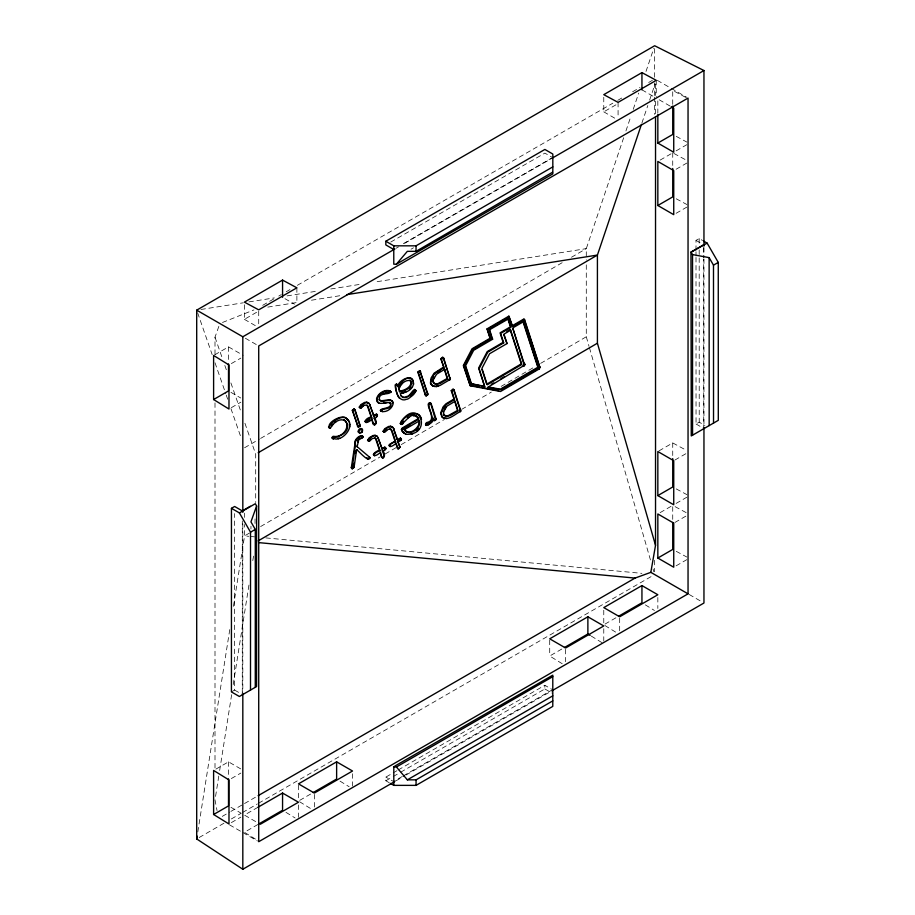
<?xml version="1.0" encoding="UTF-8"?>
<svg xmlns="http://www.w3.org/2000/svg" width="915" height="915" viewBox="0 0 915 915"><rect width="100%" height="100%" fill="white"/><g stroke="black" fill="none" stroke-linecap="round" stroke-linejoin="round"><path stroke-width="0.69" stroke-dasharray="4.58 3.43" d="M231.426 691.912L234.606 690.07L234.629 513.59M242.281 693.078L242.303 520.875M250.95 528.996L250.95 526.159M255.033 523.483L255.033 517.787M197.812 831.907L229.871 628.937M233.439 606.382L244.568 535.904L244.568 524.535M218.776 776.057L215.002 799.996L217.038 810.587M219.669 770.43L231.678 694.394M233.233 684.534L249.246 583.164M252.803 560.632L253.913 553.598M623.664 137.73L586.286 248.64L586.286 260.009M625.94 130.959L630.95 116.091M633.237 109.32L638.704 93.09M646.001 71.45L653.745 48.461M641.907 123.033L647.809 105.511M649.627 100.124L655.083 83.963M215.002 354.322L215.002 337.189L218.982 326.003M244.568 447.767L259.368 439.143M260.603 438.422L564.075 261.576M571.475 257.264L586.286 248.64L374.555 282.072M249.498 533.022L244.568 535.904L248.823 536.304M260.603 526.56L380.263 456.825M385.204 453.954L396.298 447.481M401.239 444.61L444.416 419.447M461.686 409.382L491.298 392.123M501.157 386.382L535.698 366.252M540.639 363.369L586.286 336.777L586.286 261.438M262.719 305.313L273.848 298.885M278.8 296.037L281.271 294.607M286.223 291.748L289.929 289.609M297.352 285.32L612.798 103.201M617.751 100.341L623.927 96.773M632.585 91.775L640.008 87.485M648.666 82.487L652.384 80.348M244.408 304.775L244.408 319.335L259.174 310.803M603.774 97.299L603.774 111.847L617.316 104.035M390.751 242.063L544.871 153.114L552.546 157.552M403.366 243.653L551.31 158.261M396.115 248.262L398.585 246.833M404.773 243.264L551.894 158.329M214.75 354.814L228.51 346.876L243.184 355.34M411.029 249.212L413.5 247.793M231.358 363.587L240.851 358.108M231.358 407.655L240.851 402.177M660.127 160.102L671.587 153.491M676.116 150.872L686.788 144.707M676.116 169.241L686.788 163.076M676.116 213.298L686.788 207.133M696.006 250.344L696.006 240.382L699.186 238.541L702.594 240.508M696.006 257.458L696.04 424L699.22 422.17L704.893 425.452M658.983 450.878L672.731 442.94L686.822 450.546M674.927 460.028L686.788 453.177M215.906 769.115L228.51 761.84L243.184 770.316M660.127 512.64L671.587 506.029M676.116 503.41L686.788 497.245M231.358 778.551L240.851 773.072M674.927 522.454L686.788 515.614M222.276 816.386L229.688 812.108M230.923 811.388L243.287 804.262M244.522 803.542L256.875 796.405M199.173 837.522L223.935 823.237M231.358 818.948L241.263 813.229M242.498 812.52L257.355 803.942M258.59 803.221L653.424 575.272M231.358 822.619L240.851 817.141M257.95 807.27L244.408 815.082L257.858 822.848M676.116 565.836L686.788 559.671M257.95 824.461L244.408 832.284L259.174 841.377M299.697 800.362L310.78 793.957M562.199 663.707L549.709 656.021L563.251 648.197M605.009 624.087L616.081 617.694M389.264 782.737L385.856 780.769L385.856 777.098L392.02 773.541M393.244 772.832L396.95 770.693M398.185 769.984L544.837 685.278L552.511 689.704M385.856 780.769L392.02 777.212M393.244 776.503L399.409 772.946M400.644 772.226L544.837 688.949L544.837 685.278M402.154 776.549L393.53 781.536L385.856 777.098M403.389 775.84L551.276 690.413M396.115 780.747L404.773 775.748M406.008 775.028L551.894 690.814M222.482 322.48L253.913 309.933M200.934 309.476L243.287 302.796M248.926 301.904L274.34 297.89M287.036 295.888L318.088 290.981M330.795 288.98L361.848 284.073M267.798 307.108L298.793 302.213M311.466 300.212L342.45 295.316M250.241 536.442L254.496 536.842M265.853 537.906L641.884 573.35M685.644 97.367L672.731 90.402L672.731 104.619M676.254 136.369L686.822 142.077M673.909 153.457L686.822 160.434M676.254 198.795L686.822 204.503M676.254 488.907L686.822 494.615M675.076 506.635L686.822 512.972M676.254 551.333L686.822 557.041M657.313 80.337L686.822 97.367M641.941 89.819L653.859 96.704M670.066 106.06L657.839 99.003L657.839 113.208M603.774 111.847L615.704 118.733M696.006 240.382L703.681 244.808M696.04 424L703.715 428.437L703.681 259.048M284.954 298.679L294.493 304.18M244.408 319.335L258.716 327.593M245.357 338.241L257.504 345.252M689.167 594.476L701.485 601.59M230.946 392.352L240.737 398.002M544.837 688.949L552.786 693.536M234.606 690.07L242.281 694.496M230.946 807.316L240.737 812.966M229.516 824.85L241.686 831.872M242.898 832.581L257.504 841.011M645.35 604.872L654.431 610.465M604.907 625.505L616.264 632.494M591.284 636.085L602.642 643.073M340.037 781.136L349.13 786.728M299.605 801.769L310.963 808.769M285.972 812.348L295.065 817.941M215.002 337.189L222.013 357.353M224.827 365.428L226.691 370.804M230.9 382.916L241.194 412.505M244.934 423.256L255.697 454.195L255.697 502.529M197.64 312.85L212.189 354.677M215.002 362.763L225.799 393.805M226.268 395.154L227.675 399.192M230.957 408.639L241.286 438.319M586.286 336.777L589.031 346.339M589.432 347.711L650.725 560.895M653.081 569.084L653.87 571.818M703.955 247.553L703.955 257.55M703.955 258.979L703.955 426.001M703.681 247.656L703.681 257.618M699.186 238.541L699.186 244.236M699.186 249.932L699.22 422.17M696.006 251.762L696.006 256.04M672.731 152.828L672.731 167.045M672.731 442.94L672.731 457.145M672.731 506.784L672.731 521.001M657.839 597.495L657.839 608.452M656.249 80.326L656.249 96.716M655.529 84.043L655.529 95.469M655.529 101.176L655.529 114.032M654.66 48.609L654.66 77.192M654.66 82.91L654.66 95.778M654.66 97.196L654.66 114.352M654.66 560.266L654.66 571.692M619.672 618.151L619.672 631.853M618.082 102.366L618.082 117.383M603.774 610.248L603.774 623.481M603.774 628.708L603.774 641.038M565.607 649.364L565.607 661.705M549.709 640.145L549.709 656.021M352.538 773.758L352.538 786.088M314.371 794.426L314.371 808.117M298.473 785.196L298.473 799.744M298.473 804.971L298.473 817.301M296.883 287.813L296.883 302.831M258.716 311.203L258.716 324.859M244.568 513.155L244.568 517.421M242.818 523.78L242.818 692.232M228.51 346.876L228.51 362.512M228.51 761.84L228.51 776.057M215.002 402.897L215.002 768.577"/><path stroke-width="1.37" d="M231.449 508.317L231.426 691.912L239.375 696.498L256.589 686.559L256.612 505.972L255.308 503.719L239.398 512.903L231.449 508.317L234.629 506.475L242.303 510.913L250.401 506.235M250.504 690.07L250.527 532.175L239.398 512.903M255.274 687.314L255.296 529.43L250.95 521.882L256.612 505.972M374.006 416.291L369.603 404.384L374.006 416.291C378.318 412.082 378.341 417.503 374.521 418.247C379.302 423.496 372.142 429.307 372.233 419.184C364.456 426.093 362.843 420.294 371.73 417.617L368.288 407.049L366.778 405.048L364.159 405.322L360.693 408.193L359.252 407.141L360.865 404.659L364.662 402.406L366.709 402.154L368.939 403.366L366.709 402.154M367.27 402.714C365.348 402.154 357.822 406.237 360.693 408.193M382.23 450.443C387.823 455.121 381.235 463.562 380.56 452.33C372.782 459.227 371.17 453.428 380.057 450.763L376.614 440.184L374.555 437.61L375.104 438.182L372.485 438.457L369.328 441.213L367.578 440.275L369.191 437.793L372.988 435.54L375.036 435.288L377.266 436.501L375.036 435.288M369.328 441.213C365.543 440.321 373.732 434.762 375.596 435.849M399.878 446.863L397.785 441.373L399.969 447.183L397.991 448.819L396.126 443.26C388.337 450.157 386.725 444.358 395.612 441.693L392.18 431.114L390.11 428.552L390.659 429.112L388.04 429.387L384.883 432.154L383.145 431.217L384.746 428.723L388.543 426.482L390.591 426.218L392.821 427.431L390.591 426.218M391.151 426.79C388.498 426.928 383.751 428.963 383.877 432.04M435.014 419.676C436.432 421.541 431.972 420.328 433.39 418.144C435.311 422.295 422.924 428.094 427.454 423.245C439.452 421.083 423.256 403.092 431.125 403.652L436.112 419.001L435.677 420.168L430.576 403.092C422.764 402.589 438.285 419.253 427.854 422.261C426.047 421.975 424.251 425.498 426.882 424.64M352.515 468.629L351.337 467.599L355.009 443.569C353.224 439.44 362.958 432.189 362.409 437.816C363.552 433.024 353.201 440.572 355.558 444.141L352.092 468.674L354.059 467.336L356.598 449.791L357.205 450.203L356.656 449.642C358.2 450.397 369.546 463.939 369.683 457.283L356.564 446.177L357.113 446.749L358.794 439.623L362.409 437.816M471.625 384.289L465.598 365.748L473.673 350.285L492.567 339.259L489.376 328.988L489.925 329.549L508.282 318.958L510.97 327.398L500.619 333.437L503.696 342.885L487.787 352.149L479.163 368.642L484.733 386.771L471.076 383.717L465.483 366.503M358.142 426.95L352.378 410.606L353.728 409.028L354.562 409.394L359.572 424.8C359.012 425.795 360.19 426.882 360.121 425.372L355.123 409.966L354.277 409.588L352.927 411.167L357.902 426.482L358.52 427.053L359.904 426.276M415.753 391.334C414.152 385.627 410.32 396.881 406.58 396.538C402.92 399.638 397.762 391.814 402.68 397.465C407.587 398.62 411.841 394.296 414.255 390.488C420.077 388.772 408.513 399.969 406.672 399.249C398.46 402.92 395.383 390.431 395.131 384.952C395.6 384.529 396.721 383.705 397.064 384.666M524.364 365.634L512.846 328.382L524.661 365.096L487.729 387.342L500.86 389.733L538.386 367.83L523.403 321.725L513.018 327.776L513.395 328.943M413.317 415.81L412.768 415.25L417.137 416.851C411.35 408.673 400.015 430.736 400.781 421.998C419.024 395.543 433.71 435.22 406.054 434.305C404.27 433.253 399.626 430.279 402.211 428.026L417.755 418.967L418.281 418.51L417.537 417.24L418.098 417.8L418.83 419.081L418.304 419.539L402.348 428.906L401.959 430.084L402.955 432.074M362.454 431.4C361.814 423.416 353.762 434.419 361.665 432.429C365.886 425.635 353.968 432.36 360.91 432.898M440.95 358.817L442.151 357.479L443.18 357.571L450.249 379.416L440.184 385.364L436.627 386.576L432.612 385.878L430.427 383.191L431.057 378.089L434.065 373.24L443.603 367.087L440.95 358.817L444.164 367.658L436.043 372.508L433.39 375.333L431.068 380.24L430.691 382.722L431.686 384.986L431.137 384.414M441.499 359.389L442.711 358.04L443.729 358.142L450.249 379.416M451.324 390.762L452.536 389.424L453.554 389.516L460.222 409.966L459.799 411.075L460.348 411.636L460.783 411.041L454.172 390.225L453.302 389.87L451.884 391.323L454.538 399.592L446.417 404.453L443.775 407.278L441.133 413.58L442.059 416.92L440.584 413.008L443.215 406.706L445.868 403.892L453.989 399.031L451.324 390.762L451.907 391.494M333.472 439.006L332.923 438.445C331.299 438.468 332.374 436.181 333.46 436.306C341.135 438.045 349.907 428.952 345.939 421.552C352.058 431.342 339.854 437.027 332.74 437.908C340.609 443.603 356.816 426.459 346.659 418.532C342.473 413.26 325.649 423.199 329.72 427.591C327.055 425.772 341.387 412.94 347.208 419.093L346.659 418.532M427.465 395.177L425.864 395.6L418.498 372.954L420.019 371.33L427.968 394.159L427.465 395.177L425.201 394.697L417.949 372.394L419.31 370.815L420.145 371.181L427.408 393.873M369.9 419.63C362.214 425.589 364.81 417.892 371.181 417.057L371.73 417.617M389.641 446.417L389.298 444.507L395.063 441.133L395.612 441.693M375.161 455.441C370.415 454.721 377.323 450.626 379.508 450.191L380.057 450.763M539.919 366.824C538.718 365.554 540.822 368.985 538.603 369.317L500.551 391.494L470.253 385.787L463.31 365.554L472.037 348.787L490.005 338.287L487.066 328.851L508.866 316.155L512.652 326.415L524.592 319.644L539.953 367.487M399.031 397.476L399.581 398.048C396.618 397.316 393.461 378.638 398.174 386.954C411.784 365.062 423.393 390.225 400.312 393.519L400.884 395.291M403.927 429.021C408.513 436.924 420.911 427.694 418.876 420.317L419.425 420.877C421.472 428.78 408.33 437.644 403.927 429.021L409.68 425.669M399.752 391.803L398.723 387.651L399.752 391.803C405.071 391.574 415.444 385.764 409.886 380.102L411.018 381.12M354.025 463.322L354.174 466.707M355.443 453.451L355.844 450.638M397.625 386.393C398.94 379.531 414.243 372.554 413.203 383.476L413.752 384.048M394.88 781.456L242.818 869.25L196.702 838.952L197.148 836.138M382.596 411.67L382.047 411.11C376.248 407.564 394.685 409.714 389.687 402.291L390.705 403.469C392.535 410.778 381.143 407.312 381.223 411.327C386.222 412.825 392.078 408.799 393.118 403.858C392.615 396.378 383.991 401.891 379.736 400.427L379.027 399.569L381.338 401.365L390.27 400.267L392.386 401.205M258.11 795.695L635.033 578.086L650.828 572.344L655.529 545.317L655.529 116.891M362.363 436.524L362.923 437.084M484.733 386.771L478.614 368.082L487.238 351.577L503.136 342.313L503.696 342.885M399.203 391.231C404.304 390.625 412.985 386.771 410.458 380.56M433.95 383.476L432.475 381.143L432.704 379.268L433.95 383.476L436.432 384.552L439.943 383.557L447.721 379.039L444.69 369.328L436.569 374.212L433.253 379.828M443.626 411.773L443.775 414.598L443.215 414.038L445.022 416.005L446.817 416.497L450.329 415.501L458.106 410.984L455.064 401.273L446.943 406.157L443.626 411.773L443.077 411.201M470.253 385.787L463.859 366.126L472.586 349.358L490.554 338.847L487.066 328.851M419.916 415.879C415.936 408.868 397.693 420.134 402.028 424.434M390.705 403.469L390.248 402.852C385.718 401.536 376.946 406.82 376.534 398.894C377.769 393.359 384.918 388.738 390.35 391.048C391.86 395.966 377.243 391.002 379.588 400.141M377.998 402.531C373.514 396.035 387.468 387.411 390.808 392.478M382.333 449.437L377.929 437.519L382.333 449.437C386.027 445.216 387.354 450.489 382.779 451.004M400.919 440.435L400.53 438.171L397.099 439.44L393.484 428.46L397.888 440.367L401.399 439.086L401.228 440.195L398.334 441.945M399.272 388.212C400.724 383.877 405.642 379.405 410.446 380.663M641.461 124.383L597.415 255.068L597.415 343.205L655.529 545.317M369.74 458.598L369.122 456.722L370.198 457.82M433.744 376.831L433.699 378.638M344.177 420.168L343.617 419.608L345.47 420.957C339.579 417.297 333.163 423.096 330.464 428.094M399.764 385.272L399.123 386.45L399.672 387.022M510.673 330.201L503.948 334.124L507.024 343.571L489.559 353.739L481.942 368.31L487.249 384.769L521.825 364.456L510.673 330.201L510.113 329.629L506.864 331.527M446.154 407.049L445.594 406.477L444.827 407.575L444.118 408.776L444.667 409.348M403.538 421.049L402.886 422.021L403.435 422.581M433.401 382.905L435.883 383.991L438.125 383.557L447.172 378.478L444.233 369.008L444.781 369.58M444.324 415.41L443.775 414.85L446.257 415.936L448.51 415.501L457.546 410.412L454.606 400.953L455.155 401.513M353.384 468.137L352.824 467.576L353.968 467.576M481.919 369.5L486.7 384.209L521.275 363.884L510.113 329.629M375.116 424.526L374.555 423.965L375.402 423.107L375.951 423.668M383.328 431.48L384.334 431.583L385.993 429.81L386.542 430.37M393.496 249.338L385.821 244.911L385.821 241.24L393.77 245.826L393.782 264.195L396.378 264.195L407.335 251.351L416.039 251.339L552.546 172.249M487.615 329.423L509.426 316.716M380.446 453.074L381.875 457.317L383.442 457.66M395.566 442.688L397.43 448.259L398.997 448.602M523.563 366.4L523.014 365.828L523.918 366.126M441.51 416.359C447.058 422.593 455.224 413.66 460.348 411.636M503.136 342.313L500.07 332.866L510.41 326.827L507.734 318.397M488.45 387.011L500.311 389.172L537.837 367.258L522.854 321.165M371.662 419.493L371.684 418.624L373.549 424.183L375.001 424.629M357.593 426.39L359.057 425.955M258.167 452.753L597.415 255.068L346.682 294.653M496.571 324.791L498.972 323.395M501.363 322L503.765 320.593M524.592 319.644L523.723 319.072L512.103 325.843L508.866 316.155M475.102 348.546L478.728 346.442M438.01 372.325L440.458 370.907M377.083 414.998L376.374 414.106L373.217 415.364M404.476 429.593L419.425 420.877M491.309 384.311L493.711 382.905M500.905 378.707L504.508 376.614M385.364 447.812L384.7 447.241L381.544 448.499M509.815 385.204L513.498 383.065M520.864 378.764L524.547 376.625M531.912 372.325L535.595 370.186M258.167 540.891L597.415 343.205M690.951 252.163L707.135 243.127L718.264 262.411L718.298 420.328L691.26 435.94L690.951 252.163L703.681 244.808M196.702 838.952L196.702 310.151L654.66 45.75L703.955 70.535L703.955 246.124M282.563 280.093L244.408 302.133L258.716 309.842L296.883 287.813L282.563 280.093L282.563 297.295M641.941 72.617L603.774 94.657L618.082 102.366L656.249 80.326L641.941 72.617L641.941 89.819M385.821 241.24L544.871 149.442L552.82 154.04L552.82 173.907L396.378 264.195M196.702 310.151L242.818 336.777L394.88 248.983M551.894 158.329L703.955 70.535M393.77 245.826L416.039 245.826L552.82 166.885M213.607 399.535L213.607 355.466L228.979 364.959L228.979 409.028L213.607 399.535L228.51 390.934L228.51 363.93M657.839 114.638L657.839 143.06L672.731 134.471L672.731 106.037M657.839 205.498L673.737 214.67L673.737 170.602L657.839 161.429L657.839 205.498L672.731 196.897L672.731 168.463M250.527 532.175L255.296 529.43M713.528 423.085L713.494 265.167L718.264 262.411M657.839 495.598L673.737 504.783L673.737 460.714L657.839 451.53L657.839 495.598L672.731 486.997L672.731 458.575M213.607 814.499L213.607 770.441L228.979 779.923L228.979 823.992L213.607 814.499L228.51 805.909L228.51 778.894M657.839 558.036L673.737 567.209L673.737 523.14L657.839 513.967L657.839 558.036L672.731 549.435L672.731 522.419M257.95 807.27L282.563 793.053L298.473 802.226L260.306 824.266M336.629 761.84L298.473 783.869L314.371 793.053L352.538 771.013L336.629 761.84L336.629 779.031L313.239 792.539M587.876 616.79L549.709 638.819L565.607 648.003L603.774 625.963L587.876 616.79L587.876 633.981L590.141 635.387M641.941 585.577L603.774 607.606L619.672 616.79L657.839 594.75L641.941 585.577L641.941 602.768L618.551 616.275M259.174 823.752L282.563 810.255L282.563 793.053M564.486 647.488L587.876 633.981M688.046 593.835L258.716 841.708L258.716 345.95L688.046 98.077L688.046 593.835L650.828 572.344M394.765 766.118L552.786 675.167L552.786 706.391L416.062 785.367L393.805 785.367L390.396 783.4M393.53 766.839L396.412 766.987L552.786 676.665M551.894 690.814L703.955 603.019L703.955 427.431M396.412 766.987L407.358 779.843L552.786 695.846M407.358 779.843L416.062 779.855L552.786 700.879M360.533 438.388L359.355 438.136L359.915 438.697M404.293 391.757L406.111 391.757M368.093 459.273L366.538 457.946L368.242 458.587M434.259 420.088L433.527 419.71L434.431 420.671M385.318 392.524L388.486 392.661M442.986 417.823L442.437 417.251L447 418.521M258.533 542.595L635.033 578.086M329.812 428.174L328.542 426.996M401.456 424.469L400.232 423.199M432.612 385.878L432.063 385.318L435.094 386.679M691.225 252.311L692.529 254.576L709.136 257.63L713.494 265.167M471.076 383.717L484.184 386.21M469.704 385.215L479.346 387.034M482.102 387.56L498.618 390.671M414.712 389.458L415.959 390.545M402.897 432.097L406.054 434.305M671.29 106.769L673.737 108.176L673.737 152.245L657.839 143.06M703.726 241.16L707.135 243.127M377.449 401.959L379.222 403.343M416.588 416.279L418.098 417.8M511.977 325.717L512.652 326.415M539.232 368.825L538.375 368.528L538.935 369.1M507.024 343.571L503.833 334.901M524.169 363.244L524.787 364.021M524.261 363.598L524.821 364.319M524.261 363.907L524.798 364.628M524.112 364.525L524.581 365.268M492.579 338.939L492.018 338.378L492.567 339.259M442.86 357.319L443.798 358.291M442.38 357.365L443.1 357.879M440.996 358.497L441.51 359.218M440.973 358.989L441.602 359.767M449.837 378.021L450.432 378.753M449.803 379.817L448.99 379.405L449.54 379.977M453.234 389.264L454.172 390.225M452.925 389.252L453.634 389.813M451.37 390.431L451.884 391.163M438.331 386.141L436.078 386.004L436.627 386.576M460.222 409.966L460.805 410.698M460.165 410.641L460.622 411.361M419.756 370.781L420.694 371.753M419.47 370.769L420.168 371.318M418.132 371.593L418.59 372.313M417.926 372.222L418.498 372.954M427.385 393.461L427.968 394.159M425.201 394.697L426.287 395.955M425.384 395.177L426.035 395.863M430.21 402.692L431.125 403.652M429.821 402.692L430.576 403.229M429.524 402.829L430.153 403.355M429.512 403.721L428.963 403.149L429.398 403.801M414.506 389.435L415.261 390.019M428.369 403.984L428.918 404.762M411.578 387.708L411.029 387.148L409.199 388.875L409.748 389.435M414.918 392.581L414.358 392.009L413.294 393.393L413.843 393.965M402.177 383.625L401.628 383.053L400.61 384.128L401.159 384.689M412.745 395.188L412.196 394.617L411.029 395.703L411.578 396.264M435.563 418.441L436.169 419.23M433.184 419.036L432.623 418.475L432.761 420.214M396.755 384.254L397.568 385.089M396.572 384.197L397.613 385.238M396.012 384.369L396.664 384.872M403.618 392.775L401.891 392.558L402.44 393.118M428.723 424.594L427.82 424.217L428.38 424.777M419.367 415.319L420.934 417.457M421.563 419.367L420.385 416.897M425.532 424.469L426.607 425.452M425.601 424.674L426.424 425.441M390.19 390.911L390.991 391.792M389.996 390.785L391.002 392.02M408.811 417.297L407.438 417.251L407.987 417.823M384.712 393.45L382.95 393.461L383.499 394.022M391.837 400.633L392.981 402.36M418.898 429.032L418.349 428.472L416.805 430.153L417.354 430.713M386.37 402.714L384.014 402.531L384.563 403.092M402.852 423.622L402.303 423.05L402.669 423.92M412.757 433.79L411.121 433.641L411.67 434.202M400.232 423.508L401.205 424.446M405.7 431.205L406.649 432.006M404.35 429.833L405.871 431.48M401.376 429.318L401.959 430.084M402.406 431.514L404.007 433.184M380.354 410.263L381.441 411.407M380.388 410.48L381.223 411.327M400.53 438.171L401.399 439.086M400.255 438.171L401.468 439.314M376.648 414.106L377.518 415.01M391.597 429.913L391.048 429.341L395.063 441.133M367.716 405.837L367.167 405.276L371.181 417.057M377.037 416.359L376.156 415.993L376.706 416.554M364.159 405.322L362.66 405.299L363.209 405.871M397.099 439.44L397.888 440.367M374.521 418.247L373.972 417.686L375.996 422.787M361.734 407.312L361.185 406.74L361.334 407.804M399.969 447.183L399.42 446.623L399.958 447.446M383.145 431.217L384.289 432.235M359.252 407.141L360.201 408.067M397.43 448.259L398.208 448.956M373.4 423.897L374.327 424.892M354.311 409.051L355.054 409.817M354.048 408.971L355.123 409.966M388.944 445.468L390.087 446.623M365.028 421.277L366.194 422.547M365.142 421.643L365.943 422.513M352.378 410.114L352.904 410.846M352.344 410.435L352.927 411.167M384.975 447.241L385.844 448.144M384.7 447.241L385.913 448.373M376.042 438.971L375.493 438.411L379.508 450.191M385.673 449.254L384.815 448.933L385.364 449.494M359.606 424.96L360.167 425.681M359 425.99L359.606 426.516M361.471 428.643L362.5 429.627M382.847 451.381L382.298 450.821L384.323 455.922M370.987 439.44L370.438 438.88L370.506 439.921M357.342 425.91L358.52 427.053M361.974 432.109L361.425 431.548L361.665 432.429M370.06 440.447L369.511 439.875L369.66 440.938M384.414 456.253L383.865 455.681L384.403 456.516M348.524 420.5L347.975 419.939L349.427 422.364M367.578 440.275L368.528 441.202M362.134 435.666L362.946 436.501M358.234 431.8L359.481 432.989M361.94 435.62L362.981 436.764M362.42 436.283L362.935 437.004M381.727 457.031L382.653 458.026M349.827 424.526L349.278 423.954L349.702 426.779M359.298 439.131L358.749 438.56L358.794 439.623M373.354 454.412L374.521 455.681M373.469 454.778L374.269 455.647M358.074 441.007L357.513 440.447L357.834 441.968M335.965 421.781L335.416 421.22L334.558 421.826L335.107 422.387M332.705 424.789L332.156 424.217L331.424 425.258L331.973 425.83M329.343 427.614L330.086 428.186M339.694 438.296L337.921 438.159L338.47 438.72M328.554 427.168L329.457 428.094M332.042 437.896L333.003 438.891M351.337 467.599L352.286 468.686M351.337 467.84L352.092 468.674M344.921 420.397L346.488 422.112M392.272 426.87L394.033 429.021M368.39 402.806L370.152 404.956M376.717 435.94L378.478 438.091M524.043 319.072L538.935 364.913M489.068 329.274L491.607 337.075M392.432 401.788L392.569 403.298M709.136 257.63L709.171 425.601M692.529 254.576L692.563 435.197M416.039 245.826L416.039 251.339M416.062 779.855L416.062 785.367M393.805 766.987L393.805 785.367M242.818 336.777L242.818 512.366M242.818 693.662L242.818 869.25"/></g></svg>
